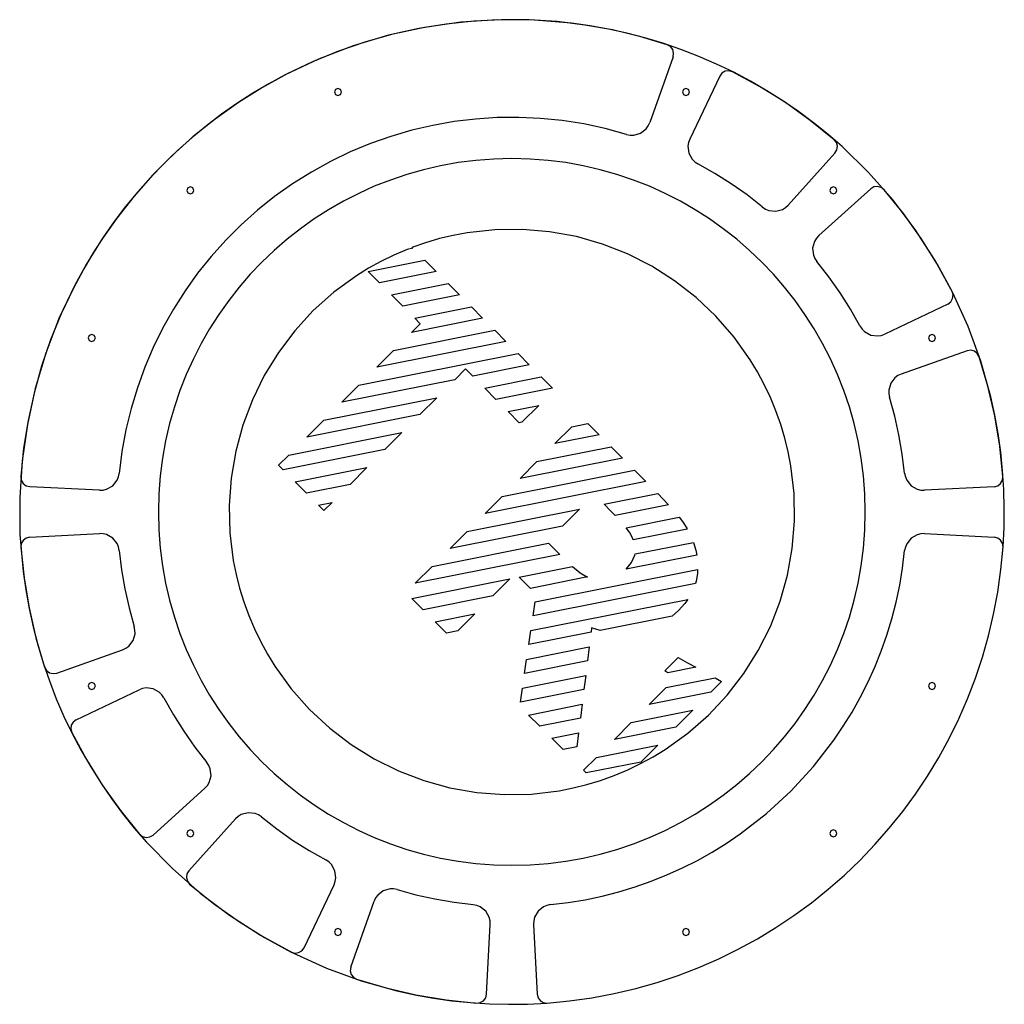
# Model space of a CAD drawing. Extents: x -636 to -328, y 807 to 1203.
# Drawn here: x -614.8 to -405.8, y 806.6 to 1015.6 of the extents above; entities that cross this region are included whole.
import ezdxf

# ---------------------------------------------------------------- set-up
doc = ezdxf.new("R2010")
doc.units = 0

msp = doc.modelspace()

# ---------------------------------------------------------------- linework, layer by layer
at = {"layer": 'Layer 1'}
for p, q in [((-512.563109, 1015.61241), (-518.453182, 1015.319672)), ((-506.65716, 1015.572226), (-512.563109, 1015.61241)), ((-528.90665, 1013.977274), (-536.538356, 1012.303433)), ((-530.128585, 1013.743143), (-535.885359, 1012.463209)), ((-524.3131, 1014.69594), (-530.128585, 1013.743143)), ((-521.171392, 1015.077464), (-528.90665, 1013.977274)), ((-518.453182, 1015.319672), (-524.3131, 1014.69594)), ((-513.366254, 1015.597925), (-521.171392, 1015.077464)), ((-505.524906, 1015.532578), (-513.366254, 1015.597925)), ((-500.749613, 1015.197193), (-506.65716, 1015.572226)), ((-497.681019, 1014.875346), (-505.524906, 1015.532578)), ((-494.854745, 1014.485382), (-500.749613, 1015.197193)), ((-493.768645, 1014.322874), (-497.681019, 1014.875346)), ((-488.986834, 1013.434865), (-494.854745, 1014.485382)), ((-489.868264, 1013.620151), (-493.768645, 1014.322874)), ((-485.984083, 1012.766417), (-489.868264, 1013.620151)), ((-536.538356, 1012.303433), (-544.03284, 1010.06202)), ((-535.885359, 1012.463209), (-541.569145, 1010.858066)), ((-483.16016, 1012.043714), (-488.986834, 1013.434865)), ((-482.120312, 1011.760914), (-485.984083, 1012.766417)), ((-477.389, 1010.31), (-483.16016, 1012.043714)), ((-478.281159, 1010.60288), (-482.120312, 1011.760914)), ((-544.03284, 1010.06202), (-551.35643, 1007.259113)), ((-541.569145, 1010.858066), (-547.165662, 1008.929642)), ((-474.470833, 1009.291556), (-478.281159, 1010.60288)), ((-476.703168, 1009.913542), (-477.389, 1010.3057)), ((-476.2227, 1009.28641), (-476.703168, 1009.913542)), ((-551.35643, 1007.259113), (-558.475456, 1003.900789)), ((-547.165662, 1008.929642), (-552.660635, 1006.679865)), ((-476.134, 1007.74), (-481.08143, 993.77)), ((-476.022564, 1008.522134), (-476.2227, 1009.28641)), ((-476.134, 1007.74), (-476.022564, 1008.522134)), ((-470.693544, 1007.826183), (-474.470833, 1009.291556)), ((-466.9535, 1006.206), (-470.693544, 1007.826183)), ((-552.660635, 1006.679865), (-558.039784, 1004.110664)), ((-463.279018, 1004.442185), (-466.9535, 1006.206)), ((-558.039784, 1004.110664), (-563.288832, 1001.223966)), ((-558.475456, 1003.900789), (-561.947736, 1002.015246)), ((-466.231, 1003.63), (-472.60773, 990.2606)), ((-465.755533, 1004.257787), (-466.23062, 1003.6252)), ((-465.07232, 1004.65666), (-465.755533, 1004.257787)), ((-464.287905, 1004.759427), (-465.07232, 1004.65666)), ((-463.525, 1004.55), (-464.287905, 1004.759427)), ((-457.810936, 1001.449554), (-463.525, 1004.5529)), ((-459.697084, 1002.5488), (-463.279018, 1004.442185)), ((-563.288832, 1001.223966), (-568.3935, 998.0217)), ((-561.947736, 1002.015246), (-565.356247, 999.993128)), ((-547.27202, 1001.03996), (-547.802349, 1000.820309)), ((-546.741674, 1000.820309), (-547.27202, 1001.03996)), ((-473.414, 1001.03996), (-473.944329, 1000.820309)), ((-472.883668, 1000.820309), (-473.414, 1001.03996)), ((-456.209882, 1000.52952), (-459.697084, 1002.5488)), ((-452.301855, 998.006735), (-457.810936, 1001.449554)), ((-565.356247, 999.993128), (-568.696782, 997.835195)), ((-547.802349, 1000.820309), (-548.02202, 1000.29)), ((-548.02202, 1000.29), (-547.802349, 999.759656)), ((-547.802349, 999.759656), (-547.27202, 999.54)), ((-547.27202, 999.54), (-546.741674, 999.759656)), ((-547.272, 1000.29), (-547.272, 1000.29)), ((-547.272, 1000.29), (-547.272, 1000.29)), ((-546.522, 1000.29), (-546.741674, 1000.820309)), ((-546.741674, 999.759656), (-546.522, 1000.29)), ((-546.522, 1000.29), (-546.522, 1000.29)), ((-473.944329, 1000.820309), (-474.164, 1000.29)), ((-474.164, 1000.29), (-473.944329, 999.759656)), ((-473.944329, 999.759656), (-473.414, 999.54)), ((-473.414, 1000.29), (-473.414, 1000.29)), ((-473.414, 1000.29), (-473.414, 1000.29)), ((-473.414, 999.54), (-472.883668, 999.759656)), ((-472.664, 1000.29), (-472.883668, 1000.820309)), ((-472.883668, 999.759656), (-472.664, 1000.29)), ((-472.664, 1000.29), (-472.664, 1000.29)), ((-452.819595, 998.388025), (-456.209882, 1000.52952)), ((-568.3935, 998.0217), (-573.305469, 994.53107)), ((-568.696782, 997.835195), (-571.965132, 995.542207)), ((-449.528407, 996.127991), (-452.819595, 998.388025)), ((-447.012846, 994.234524), (-452.301855, 998.006735)), ((-571.965132, 995.542207), (-575.157088, 993.114924)), ((-513.481589, 994.829512), (-518.064878, 994.531198)), ((-508.882377, 994.876061), (-513.481589, 994.829512)), ((-504.277716, 994.669293), (-508.882377, 994.876061)), ((-446.338502, 993.753096), (-449.528407, 996.127991)), ((-575.157088, 993.114924), (-578.26844, 990.554105)), ((-573.305469, 994.53107), (-577.981144, 990.786283)), ((-527.141807, 993.185485), (-531.614502, 992.141191)), ((-522.621775, 993.982671), (-527.141807, 993.185485)), ((-518.064878, 994.531198), (-522.621775, 993.982671)), ((-499.678076, 994.207655), (-504.277716, 994.669293)), ((-495.093929, 993.489595), (-499.678076, 994.207655)), ((-490.535746, 992.513561), (-495.093929, 993.489595)), ((-481.865751, 992.443324), (-481.414626, 993.059138)), ((-481.414626, 993.059138), (-481.08169, 993.77037)), ((-441.959, 990.143), (-447.012846, 994.234524)), ((-443.252064, 991.267016), (-446.338502, 993.753096)), ((-577.981144, 990.786283), (-582.413281, 986.799794)), ((-578.26844, 990.554105), (-581.29498, 987.860511)), ((-536.029389, 990.851341), (-540.375997, 989.317489)), ((-531.614502, 992.141191), (-536.029389, 990.851341)), ((-486.014, 991.278), (-490.535746, 992.513561)), ((-486.014, 991.278), (-485.243916, 991.124141)), ((-485.243916, 991.124141), (-484.480543, 991.122031)), ((-484.480543, 991.122031), (-483.048248, 991.535509)), ((-483.048248, 991.535509), (-481.865751, 992.443324)), ((-440.271275, 988.673431), (-443.252064, 991.267016)), ((-540.375997, 989.317489), (-544.643853, 987.541187)), ((-472.875615, 989.520162), (-472.991989, 988.765238)), ((-472.991989, 988.765238), (-472.797096, 987.286371)), ((-472.608, 990.259), (-472.875615, 989.520162)), ((-441.473508, 989.517861), (-441.95897, 990.14254)), ((-441.26829, 988.75381), (-441.473508, 989.517861)), ((-441.375365, 987.969985), (-441.26829, 988.75381)), ((-434.635384, 983.178452), (-440.271275, 988.673431)), ((-582.413281, 986.799794), (-586.594633, 982.584055)), ((-581.29498, 987.860511), (-584.2325, 985.0349)), ((-544.643853, 987.541187), (-548.822487, 985.523986)), ((-472.797096, 987.286371), (-472.075488, 985.980877)), ((-441.778, 987.289), (-451.68929, 976.2823)), ((-441.778, 987.289), (-441.375365, 987.969985)), ((-584.2325, 985.0349), (-587.058336, 982.097619)), ((-548.822487, 985.523986), (-552.901427, 983.26744)), ((-525.461129, 984.616268), (-529.089683, 983.778804)), ((-521.767771, 985.275832), (-525.461129, 984.616268)), ((-518.014322, 985.752784), (-521.767771, 985.275832)), ((-514.205494, 986.042411), (-518.014322, 985.752784)), ((-510.346, 986.14), (-514.205494, 986.042411)), ((-506.486506, 986.042411), (-510.346, 986.14)), ((-502.677678, 985.752784), (-506.486506, 986.042411)), ((-498.924229, 985.275832), (-502.677678, 985.752784)), ((-495.230871, 984.616268), (-498.924229, 985.275832)), ((-491.602317, 983.778804), (-495.230871, 984.616268)), ((-472.075488, 985.980877), (-471.533468, 985.442668)), ((-471.533468, 985.442668), (-470.87933, 985.00723)), ((-467.292855, 982.979377), (-470.8789, 985.00697)), ((-586.594633, 982.584055), (-590.517955, 978.151521)), ((-552.901427, 983.26744), (-556.8702, 980.7731)), ((-532.648722, 982.768152), (-536.133533, 981.589025)), ((-529.089683, 983.778804), (-532.648722, 982.768152)), ((-488.043278, 982.768152), (-491.602317, 983.778804)), ((-484.558467, 981.589025), (-488.043278, 982.768152)), ((-463.813963, 980.77769), (-467.292855, 982.979377)), ((-429.448297, 977.297578), (-434.635384, 983.178452)), ((-587.058336, 982.097619), (-589.752163, 979.071305)), ((-578.579, 980.126), (-579.109326, 979.906329)), ((-578.048667, 979.906329), (-578.579, 980.126)), ((-556.8702, 980.7731), (-560.693447, 978.060982)), ((-539.539403, 980.246134), (-542.861621, 978.744193)), ((-536.133533, 981.589025), (-539.539403, 980.246134)), ((-481.152597, 980.246134), (-484.558467, 981.589025)), ((-477.830379, 978.744193), (-481.152597, 980.246134)), ((-460.448564, 978.406151), (-463.813963, 980.77769)), ((-442.10699, 980.1245), (-442.636803, 979.905372)), ((-441.577184, 979.90535), (-442.10699, 980.1245)), ((-433.514569, 980.109589), (-434.19557, 979.70697)), ((-432.73072, 980.2167), (-433.514569, 980.109589)), ((-431.966689, 980.011435), (-432.73072, 980.2167)), ((-590.517955, 978.151521), (-594.176002, 973.514646)), ((-589.752163, 979.071305), (-592.31322, 975.960169)), ((-579.109326, 979.906329), (-579.32898, 979.376)), ((-579.32898, 979.376), (-579.109326, 978.845682)), ((-579.109326, 978.845682), (-578.579, 978.62603)), ((-578.579, 979.375), (-578.579, 979.375)), ((-578.579, 979.375), (-578.579, 979.375)), ((-578.579, 978.62603), (-578.048667, 978.845682)), ((-577.829, 979.376), (-578.048667, 979.906329)), ((-578.048667, 978.845682), (-577.829, 979.376)), ((-577.829, 979.376), (-577.829, 979.376)), ((-560.693447, 978.060982), (-564.33916, 975.156082)), ((-542.861621, 978.744193), (-546.095473, 977.087914)), ((-474.596527, 977.087914), (-477.830379, 978.744193)), ((-457.203, 975.869), (-460.448564, 978.406151)), ((-434.195, 979.706), (-445.2025, 969.79471)), ((-442.636803, 979.905372), (-442.857, 979.376)), ((-442.857, 979.376), (-442.636815, 978.846641)), ((-442.636815, 978.846641), (-442.107, 978.62749)), ((-442.107, 979.375), (-442.107, 979.375)), ((-442.107, 979.375), (-442.107, 979.375)), ((-442.107, 978.62749), (-441.577193, 978.846619)), ((-441.577193, 978.846619), (-441.357, 979.376)), ((-441.357, 979.376), (-441.577184, 979.90535)), ((-441.357, 979.376), (-441.357, 979.376)), ((-431.342, 979.526), (-431.966689, 980.011435)), ((-427.250407, 974.472182), (-431.3419, 979.526)), ((-592.31322, 975.960169), (-594.740747, 972.768418)), ((-546.095473, 977.087914), (-549.236248, 975.282008)), ((-471.455752, 975.282008), (-474.596527, 977.087914)), ((-452.269601, 975.751717), (-451.68942, 976.28172)), ((-424.727485, 971.060229), (-429.448297, 977.297578)), ((-564.33916, 975.156082), (-567.801899, 972.067481)), ((-549.236248, 975.282008), (-552.279232, 973.331189)), ((-468.412768, 973.331189), (-471.455752, 975.282008)), ((-457.203, 975.869), (-456.550372, 975.431281)), ((-456.550372, 975.431281), (-455.8457, 975.136477)), ((-455.8457, 975.136477), (-454.363414, 974.969391)), ((-454.363414, 974.969391), (-452.922525, 975.35529)), ((-452.922525, 975.35529), (-452.269601, 975.751717)), ((-423.478195, 969.18316), (-427.250407, 974.472182)), ((-594.176002, 973.514646), (-597.561528, 968.685883)), ((-594.740747, 972.768418), (-597.033985, 969.500261)), ((-567.801899, 972.067481), (-571.07622, 968.804259)), ((-552.279232, 973.331189), (-555.219715, 971.240169)), ((-465.472285, 971.240169), (-468.412768, 973.331189)), ((-555.219715, 971.240169), (-558.052983, 969.01366)), ((-522.79925, 969.842615), (-525.733527, 969.138843)), ((-519.858173, 970.393705), (-522.79925, 969.842615)), ((-513.974907, 971.046491), (-519.858173, 970.393705)), ((-508.122302, 971.1145), (-513.974907, 971.046491)), ((-502.338926, 970.615036), (-508.122302, 971.1145)), ((-496.663351, 969.565401), (-502.338926, 970.615036)), ((-462.639017, 969.01366), (-465.472285, 971.240169)), ((-445.203, 969.796), (-445.732999, 969.215811)), ((-420.490417, 964.495825), (-424.727485, 971.060229)), ((-597.561528, 968.685883), (-600.667287, 963.677687)), ((-597.033985, 969.500261), (-599.192173, 966.159909)), ((-571.07622, 968.804259), (-574.156684, 965.375497)), ((-558.052983, 969.01366), (-560.774324, 966.656375)), ((-528.656185, 968.280225), (-531.5624, 967.2646)), ((-525.733527, 969.138843), (-528.656185, 968.280225)), ((-491.134148, 967.982896), (-496.663351, 969.565401)), ((-485.789888, 965.884825), (-491.134148, 967.982896)), ((-459.917676, 966.656375), (-462.639017, 969.01366)), ((-446.129423, 968.562883), (-446.515314, 967.121999)), ((-445.732999, 969.215811), (-446.129423, 968.562883)), ((-420.03536, 963.674058), (-423.478195, 969.18316)), ((-599.192173, 966.159909), (-601.214551, 962.751568)), ((-560.774324, 966.656375), (-563.379025, 964.173025)), ((-535.430295, 965.647485), (-538.165688, 964.307066)), ((-532.601, 966.861), (-535.430295, 965.647485)), ((-531.398, 967.099), (-532.60107, 966.86088)), ((-531.562, 967.266), (-531.39771, 967.09931)), ((-480.66914, 963.288489), (-485.789888, 965.884825)), ((-457.312975, 964.173025), (-459.917676, 966.656375)), ((-446.515314, 967.121999), (-446.34822, 965.63972)), ((-446.34822, 965.63972), (-446.053413, 964.935049)), ((-600.667287, 963.677687), (-603.486035, 958.502513)), ((-574.156684, 965.375497), (-577.037848, 961.790275)), ((-563.379025, 964.173025), (-565.862375, 961.568324)), ((-540.866, 962.156), (-528.8462, 964.54785)), ((-538.165688, 964.307066), (-540.805085, 962.844596)), ((-528.846, 964.548), (-526.44754, 962.15084)), ((-454.829625, 961.568324), (-457.312975, 964.173025)), ((-446.053413, 964.935049), (-445.61569, 964.28242)), ((-443.077793, 961.036349), (-445.61494, 964.2819)), ((-416.754563, 957.633786), (-420.490417, 964.495825)), ((-416.932, 957.96), (-420.03536, 963.674058)), ((-601.214551, 962.751568), (-603.100359, 959.279448)), ((-577.037848, 961.790275), (-579.714272, 958.057674)), ((-565.862375, 961.568324), (-568.21966, 958.846983)), ((-540.805085, 962.844596), (-543.34639, 961.264925)), ((-538.468, 959.759), (-540.86646, 962.15615)), ((-526.448, 962.151), (-538.4678, 959.75915)), ((-475.810475, 960.21119), (-480.66914, 963.288489)), ((-452.47234, 958.846983), (-454.829625, 961.568324)), ((-603.100359, 959.279448), (-606.459226, 952.160708)), ((-543.34639, 961.264925), (-548.126342, 957.773385)), ((-535.916, 957.209), (-523.896, 959.59819)), ((-523.896, 959.598), (-521.49755, 957.20084)), ((-471.252465, 956.67023), (-475.810475, 960.21119)), ((-440.706261, 957.670956), (-443.077793, 961.036349)), ((-603.486035, 958.502513), (-606.010524, 953.172812)), ((-579.714272, 958.057674), (-582.180513, 954.186775)), ((-568.21966, 958.846983), (-570.446169, 956.013715)), ((-548.126342, 957.773385), (-552.488781, 953.871253)), ((-533.518, 954.809), (-535.91645, 957.20878)), ((-521.498, 957.201), (-533.518, 954.80916)), ((-450.245831, 956.013715), (-452.47234, 958.846983)), ((-438.504584, 954.19206), (-440.706261, 957.670956)), ((-416.721758, 957.196731), (-416.93119, 957.95963)), ((-416.82452, 956.4123), (-416.721758, 957.196731)), ((-413.537392, 950.503531), (-416.754563, 957.633786)), ((-570.446169, 956.013715), (-572.537189, 953.073232)), ((-467.03368, 952.682913), (-471.252465, 956.67023)), ((-448.154811, 953.073232), (-450.245831, 956.013715)), ((-417.856, 955.253), (-431.2251, 948.87656)), ((-417.856, 955.254), (-417.22341, 955.729088)), ((-417.22341, 955.729088), (-416.82452, 956.4123)), ((-606.010524, 953.172812), (-608.233511, 947.701041)), ((-582.180513, 954.186775), (-584.43113, 950.186658)), ((-572.537189, 953.073232), (-574.488008, 950.030248)), ((-552.488781, 953.871253), (-556.416945, 949.597338)), ((-530.967, 952.258), (-518.9472, 954.64985)), ((-518.947, 954.65), (-516.54855, 952.25022)), ((-446.203992, 950.030248), (-448.154811, 953.073232)), ((-436.477, 950.606), (-438.504584, 954.19206)), ((-606.459226, 952.160708), (-609.262692, 944.837358)), ((-531.632, 949.25), (-529.79552, 951.08621)), ((-516.548, 952.25), (-531.6311, 949.24964)), ((-529.795, 951.086), (-530.96657, 952.25812)), ((-463.19269, 948.266538), (-467.03368, 952.682913)), ((-599.497, 948.81897), (-600.027321, 948.599317)), ((-598.96666, 948.599317), (-599.497, 948.81897)), ((-584.43113, 950.186658), (-586.460681, 946.066403)), ((-574.488008, 950.030248), (-576.293914, 946.889473)), ((-556.416945, 949.597338), (-559.89407, 944.990448)), ((-535.45, 945.432), (-513.9973, 949.69973)), ((-513.997, 949.7), (-511.59855, 947.30025)), ((-444.398086, 946.889473), (-446.203992, 950.030248)), ((-436.477, 950.606), (-436.041561, 949.951853)), ((-436.041561, 949.951853), (-435.503348, 949.409827)), ((-435.503348, 949.409827), (-434.197842, 948.688219)), ((-431.964033, 948.609728), (-431.22519, 948.87736)), ((-421.18799, 948.81751), (-421.717803, 948.598381)), ((-420.658184, 948.598359), (-421.18799, 948.81751)), ((-410.856373, 943.134481), (-413.537392, 950.503531)), ((-608.233511, 947.701041), (-610.147748, 942.099652)), ((-600.027321, 948.599317), (-600.247, 948.069)), ((-600.247, 948.069), (-600.027321, 947.538671)), ((-600.027321, 947.538671), (-599.497, 947.319)), ((-599.497, 948.07), (-599.497, 948.07)), ((-599.497, 948.07), (-599.497, 948.07)), ((-599.497, 947.319), (-598.96666, 947.538671)), ((-598.747, 948.069), (-598.96666, 948.599317)), ((-598.96666, 947.538671), (-598.747, 948.069)), ((-598.747, 948.069), (-598.747, 948.069)), ((-576.293914, 946.889473), (-577.950193, 943.655621)), ((-511.599, 947.3), (-539.0397, 941.84162)), ((-459.768066, 943.43841), (-463.19269, 948.266538)), ((-442.741807, 943.655621), (-444.398086, 946.889473)), ((-434.197842, 948.688219), (-432.718963, 948.493341)), ((-432.718963, 948.493341), (-431.964033, 948.609728)), ((-421.717803, 948.598381), (-421.938, 948.069)), ((-421.938, 948.069), (-421.717816, 947.53965)), ((-421.717816, 947.53965), (-421.18801, 947.3205)), ((-421.18801, 947.3205), (-420.658197, 947.539627)), ((-421.188, 948.07), (-421.188, 948.07)), ((-421.188, 948.07), (-421.188, 948.07)), ((-420.658197, 947.539627), (-420.438, 948.069)), ((-420.438, 948.069), (-420.658184, 948.598359)), ((-420.438, 948.069), (-420.438, 948.069)), ((-609.262692, 944.837358), (-611.504677, 937.343069)), ((-586.460681, 946.066403), (-588.263727, 941.835091)), ((-559.89407, 944.990448), (-562.903392, 940.089391)), ((-542.858, 938.024), (-509.0474, 944.74971)), ((-539.039, 941.842), (-535.4494, 945.4324)), ((-509.047, 944.749), (-506.64856, 942.35184)), ((-413.752, 945.347), (-427.7143, 940.40196)), ((-412.968855, 945.458591), (-413.7521, 945.34722)), ((-412.2037, 945.25752), (-412.968855, 945.458591)), ((-411.57636, 944.775555), (-412.2037, 945.25752)), ((-411.185, 944.088), (-411.57636, 944.775555)), ((-577.950193, 943.655621), (-579.452134, 940.333403)), ((-458.223945, 940.875345), (-459.768066, 943.43841)), ((-441.239866, 940.333403), (-442.741807, 943.655621)), ((-409.339043, 937.852903), (-411.18509, 944.0878)), ((-408.728976, 935.556056), (-410.856373, 943.134481)), ((-610.147748, 942.099652), (-611.745992, 936.381099)), ((-588.263727, 941.835091), (-589.834823, 937.501803)), ((-520.188, 941.479), (-522.46158, 939.20623)), ((-518.669, 939.961), (-520.18822, 941.47967)), ((-506.649, 942.352), (-518.6688, 939.96019)), ((-456.798379, 938.21583), (-458.223945, 940.875345)), ((-427.715, 940.403), (-428.426682, 940.069798)), ((-579.452134, 940.333403), (-580.795025, 936.927533)), ((-562.903392, 940.089391), (-565.42815, 934.932975)), ((-522.461, 939.206), (-546.4471, 934.4329)), ((-516.117, 937.41), (-504.097, 939.79919)), ((-504.097, 939.799), (-501.69856, 937.40188)), ((-439.896975, 936.927533), (-441.239866, 940.333403)), ((-429.950721, 938.434751), (-430.363597, 937.001373)), ((-429.042795, 939.618277), (-429.950721, 938.434751)), ((-428.426682, 940.069798), (-429.042795, 939.618277)), ((-611.504677, 937.343069), (-613.1791, 929.711512)), ((-611.745992, 936.381099), (-613.020995, 930.557837)), ((-589.834823, 937.501803), (-591.168531, 933.075619)), ((-580.795025, 936.927533), (-581.974152, 933.442722)), ((-546.447, 934.433), (-542.85738, 938.02339)), ((-513.719, 935.01), (-516.11744, 937.40975)), ((-501.699, 937.402), (-513.719, 935.01015)), ((-455.496191, 935.462027), (-456.798379, 938.21583)), ((-438.717848, 933.442722), (-439.896975, 936.927533)), ((-430.363597, 937.001373), (-430.360897, 936.237535)), ((-430.360897, 936.237535), (-430.20624, 935.46709)), ((-407.877985, 931.522934), (-409.339043, 937.852903)), ((-565.42815, 934.932975), (-567.45158, 929.560008)), ((-550.266, 930.615), (-526.2799, 935.3881)), ((-526.28, 935.389), (-529.86962, 931.7986)), ((-454.3222, 932.6161), (-455.496191, 935.462027)), ((-429.103816, 931.497368), (-430.20583, 935.4668)), ((-407.878345, 931.697522), (-408.728976, 935.556056)), ((-591.168531, 933.075619), (-592.259407, 928.565621)), ((-581.974152, 933.442722), (-582.984804, 929.883683)), ((-511.168, 932.46), (-504.6423, 933.75648)), ((-508.769, 930.06), (-511.16746, 932.45975)), ((-504.642, 933.756), (-508.23162, 930.16823)), ((-453.293094, 929.714635), (-454.3222, 932.6161)), ((-437.707196, 929.883683), (-438.717848, 933.442722)), ((-613.020995, 930.557837), (-613.965513, 924.642319)), ((-529.869, 931.798), (-553.855, 927.02756)), ((-553.855, 927.028), (-550.2654, 930.61577)), ((-508.232, 930.168), (-508.76963, 930.05951)), ((-428.200683, 927.480606), (-429.103816, 931.497368)), ((-407.172671, 927.797676), (-407.878345, 931.697522)), ((-406.805457, 925.115697), (-407.877985, 931.522934)), ((-613.1791, 929.711512), (-614.279881, 921.976358)), ((-592.259407, 928.565621), (-593.10201, 923.980887)), ((-582.984804, 929.883683), (-583.822268, 926.255129)), ((-567.45158, 929.560008), (-568.956918, 924.009299)), ((-557.674, 923.207), (-533.6879, 927.9801)), ((-533.688, 927.98), (-537.2776, 924.38961)), ((-501.21, 925.631), (-497.6204, 929.21877)), ((-497.621, 929.218), (-494.19836, 929.90062)), ((-494.198, 929.901), (-491.79955, 927.50125)), ((-452.420917, 926.796), (-453.293094, 929.714635)), ((-436.869732, 926.255129), (-437.707196, 929.883683)), ((-583.822268, 926.255129), (-584.481832, 922.561771)), ((-491.8, 927.501), (-501.21069, 925.63039)), ((-451.703529, 923.865026), (-452.420917, 926.796)), ((-436.210168, 922.561771), (-436.869732, 926.255129)), ((-427.497916, 923.423991), (-428.200683, 927.480606)), ((-406.614137, 923.860196), (-407.172671, 927.797676)), ((-613.965513, 924.642319), (-614.5723, 918.647)), ((-593.10201, 923.980887), (-593.6909, 919.3305)), ((-568.956918, 924.009299), (-569.927402, 918.319655)), ((-537.277, 924.39), (-558.895, 920.09053)), ((-505.028, 921.813), (-489.2477, 924.95094)), ((-489.248, 924.951), (-486.84955, 922.55125)), ((-451.13879, 920.926543), (-451.703529, 923.865026)), ((-406.125, 918.649), (-406.805457, 925.115697)), ((-406.204927, 919.888759), (-406.614137, 923.860196)), ((-614.279881, 921.976358), (-614.800939, 914.171278)), ((-584.481832, 922.561771), (-584.958784, 918.808322)), ((-559.844, 921.038), (-557.67415, 923.20756)), ((-486.85, 922.551), (-508.6183, 918.22242)), ((-508.618, 918.222), (-505.0284, 921.81239)), ((-435.733216, 918.808322), (-436.210168, 922.561771)), ((-426.997, 919.335), (-427.497916, 923.423991)), ((-558.895, 920.09), (-559.84328, 921.0372)), ((-556.344, 917.537), (-541.0955, 920.57176)), ((-541.095, 920.572), (-544.68462, 916.9816)), ((-512.437, 914.404), (-484.2991, 919.99994)), ((-484.299, 920), (-481.90055, 917.60288)), ((-450.458697, 915.04638), (-451.13879, 920.926543)), ((-405.947224, 915.887044), (-406.204927, 919.888759)), ((-614.573, 918.645), (-614.473156, 917.8613)), ((-614.473156, 917.8613), (-614.07764, 917.17744)), ((-595.06367, 916.689616), (-594.133555, 917.854651)), ((-594.133555, 917.854651), (-593.84338, 918.56072)), ((-593.84338, 918.56072), (-593.69084, 919.33106)), ((-584.958784, 918.808322), (-585.248411, 914.999494)), ((-569.927402, 918.319655), (-570.346269, 912.529884)), ((-553.945, 915.14), (-556.34346, 917.53713)), ((-481.9, 917.603), (-516.026, 910.81378)), ((-435.443589, 914.999494), (-435.733216, 918.808322)), ((-426.997, 919.335), (-426.845042, 918.564002)), ((-426.845042, 918.564002), (-426.555226, 917.857264)), ((-426.555226, 917.857264), (-425.625249, 916.690984)), ((-406.61879, 917.17838), (-406.223659, 917.863784)), ((-406.223659, 917.863784), (-406.12519, 918.64875)), ((-614.07764, 917.17744), (-613.448117, 916.700057)), ((-613.448117, 916.700057), (-612.68289, 916.5037)), ((-597.881, 915.727), (-612.6821, 916.50224)), ((-597.881, 915.728), (-597.096491, 915.763416)), ((-597.096491, 915.763416), (-596.35491, 915.944539)), ((-596.35491, 915.944539), (-595.06367, 916.689616)), ((-544.685, 916.981), (-553.9454, 915.13951)), ((-425.625249, 916.690984), (-424.333522, 915.944994)), ((-424.333522, 915.944994), (-423.591519, 915.763619)), ((-423.591519, 915.763619), (-422.8065, 915.72813)), ((-408.014, 916.503), (-422.8068, 915.72776)), ((-408.015, 916.503), (-407.248761, 916.699859)), ((-407.248761, 916.699859), (-406.61879, 917.17838)), ((-405.843213, 911.858728), (-405.947224, 915.887044)), ((-614.800939, 914.171278), (-614.736194, 906.329942)), ((-585.248411, 914.999494), (-585.346, 911.14)), ((-516.026, 910.814), (-512.43639, 914.40437)), ((-490.784, 912.777), (-479.3537, 915.04974)), ((-479.354, 915.05), (-477.0754, 912.62907)), ((-450.363514, 909.194159), (-450.458697, 915.04638)), ((-435.346, 911.14), (-435.443589, 914.999494)), ((-585.346, 911.14), (-585.248408, 907.280506)), ((-570.346269, 912.529884), (-570.196755, 906.678796)), ((-551.394, 912.589), (-548.50316, 913.16316)), ((-550.236, 911.43), (-551.3938, 912.58887)), ((-548.503, 913.164), (-550.23602, 911.43097)), ((-519.844, 906.996), (-495.9828, 911.74261)), ((-510.347, 911.139), (-510.347, 911.139)), ((-510.347, 911.139), (-510.347, 911.139)), ((-495.983, 911.743), (-499.5726, 908.15264)), ((-489.389, 911.38), (-490.78469, 912.77703)), ((-488.44, 910.367), (-489.38905, 911.38034)), ((-477.075, 912.629), (-488.4391, 910.36679)), ((-435.44359, 907.280506), (-435.346, 911.14)), ((-435.346, 911.14), (-435.346, 911.14)), ((-405.895077, 907.807487), (-405.843213, 911.858728)), ((-486.092, 907.777), (-474.8787, 910.00744)), ((-474.879, 910.007), (-474.15272, 909.10478)), ((-474.152, 909.105), (-473.22464, 907.69212)), ((-450.83612, 903.408533), (-450.363514, 909.194159)), ((-585.248408, 907.280506), (-584.958778, 903.471678)), ((-499.573, 908.152), (-523.4342, 903.40542)), ((-523.434, 903.406), (-519.8444, 906.99636)), ((-485.398, 906.877), (-486.09174, 907.7766)), ((-473.114, 907.48), (-484.5779, 905.20193)), ((-473.225, 907.692), (-473.11413, 907.48033)), ((-435.733217, 903.471678), (-435.44359, 907.280506)), ((-406.105, 903.737), (-405.895077, 907.807487)), ((-614.736194, 906.329942), (-614.079566, 898.48602)), ((-614.07418, 905.10161), (-614.46934, 904.416224)), ((-613.444228, 905.580136), (-614.07418, 905.10161)), ((-612.678, 905.777), (-613.444228, 905.580136)), ((-612.678, 905.776), (-597.8862, 906.55124)), ((-597.100483, 906.516388), (-597.88549, 906.55188)), ((-596.358488, 906.33501), (-597.100483, 906.516388)), ((-595.066765, 905.589018), (-596.358488, 906.33501)), ((-594.136782, 904.422736), (-595.066765, 905.589018)), ((-570.196755, 906.678796), (-569.462098, 900.805196)), ((-484.66, 905.501), (-485.39819, 906.87682)), ((-484.578, 905.202), (-484.66, 905.50098)), ((-425.622484, 905.56823), (-426.552582, 904.403047)), ((-424.331191, 906.313421), (-425.622484, 905.56823)), ((-423.589565, 906.494575), (-424.331191, 906.313421)), ((-422.805, 906.53), (-423.589565, 906.494575)), ((-422.805, 906.53), (-408.0002, 905.75477)), ((-407.251126, 905.56609), (-408.00023, 905.75425)), ((-406.647296, 905.126437), (-407.251126, 905.56609)), ((-406.246126, 904.496379), (-406.647296, 905.126437)), ((-614.46934, 904.416224), (-614.5678, 903.63125)), ((-614.567, 903.631), (-613.88655, 897.164303)), ((-593.846962, 903.715998), (-594.136782, 904.422736)), ((-593.695, 902.945), (-593.846962, 903.715998)), ((-593.695, 902.945), (-593.194085, 898.856025)), ((-584.958778, 903.471678), (-584.481823, 899.718229)), ((-527.252, 899.588), (-502.5704, 904.49867)), ((-502.571, 904.498), (-500.17255, 902.09825)), ((-484.216, 902.215), (-471.8226, 904.67829)), ((-471.822, 904.678), (-471.8109, 904.65154)), ((-471.811, 904.652), (-471.3247, 903.0248)), ((-471.325, 903.025), (-471.11571, 901.94553)), ((-451.85939, 897.728152), (-450.83612, 903.408533)), ((-436.21017, 899.718229), (-435.733217, 903.471678)), ((-427.441563, 899.223629), (-426.9952, 902.927)), ((-426.842716, 903.696901), (-426.99519, 902.92649)), ((-426.552582, 904.403047), (-426.842716, 903.696901)), ((-406.560042, 898.905182), (-406.1053, 903.7371)), ((-406.560042, 898.905182), (-406.1053, 903.7371)), ((-406.105, 903.737), (-406.246126, 904.496379)), ((-569.462098, 900.805196), (-568.870102, 897.872083)), ((-500.172, 902.099), (-530.8417, 895.99768)), ((-471.116, 901.945), (-486.0941, 898.96578)), ((-484.929, 900.416), (-484.25959, 901.94795)), ((-484.26, 901.948), (-484.2161, 902.215212)), ((-593.194085, 898.856025), (-592.49131, 894.799409)), ((-584.481823, 899.718229), (-583.822256, 896.024871)), ((-530.842, 895.997), (-527.25238, 899.58739)), ((-508.807, 897.323), (-497.4839, 899.57462)), ((-505.416, 892.063), (-470.9204, 898.92369)), ((-497.484, 899.575), (-495.86898, 898.24678)), ((-486.094, 898.966), (-486.086, 898.9713)), ((-486.086, 898.971), (-484.92897, 900.41561)), ((-470.921, 898.924), (-470.9644, 898.066761)), ((-436.869736, 896.024871), (-436.21017, 899.718229)), ((-428.045888, 895.572443), (-427.441563, 899.223629)), ((-407.230111, 894.140355), (-406.560042, 898.905182)), ((-407.230111, 894.140355), (-406.560042, 898.905182)), ((-614.079566, 898.48602), (-613.527395, 894.573612)), ((-613.88655, 897.164303), (-612.814026, 890.757066)), ((-568.870102, 897.872083), (-568.125534, 894.947895)), ((-531.595, 892.791), (-510.799, 896.92644)), ((-510.799, 896.926), (-514.38862, 893.33561)), ((-506.409, 894.923), (-508.80744, 897.32275)), ((-494.314, 897.331), (-506.4089, 894.92329)), ((-495.869, 898.246), (-494.31377, 897.330564)), ((-470.964, 898.066), (-471.25027, 896.44411)), ((-453.416204, 892.191666), (-451.85939, 897.728152)), ((-613.527395, 894.573612), (-612.824972, 890.673185)), ((-592.49131, 894.799409), (-591.588165, 890.782638)), ((-583.822256, 896.024871), (-582.984788, 892.396317)), ((-568.125534, 894.947895), (-567.226298, 892.037484)), ((-471.405, 895.952), (-505.8514, 889.09928)), ((-471.25, 896.444), (-471.40505, 895.951873)), ((-437.707202, 892.396317), (-436.869736, 896.024871)), ((-428.804648, 891.976967), (-428.045888, 895.572443)), ((-582.984788, 892.396317), (-581.974132, 888.837278)), ((-529.197, 890.391), (-531.59545, 892.79078)), ((-514.389, 893.336), (-529.1969, 890.39117)), ((-506.315, 885.948), (-473.0341, 892.57053)), ((-473.034, 892.571), (-473.61873, 891.7296)), ((-438.717856, 888.837278), (-437.707202, 892.396317)), ((-408.110564, 889.44756), (-407.230111, 894.140355)), ((-408.110564, 889.44756), (-407.230111, 894.140355)), ((-612.824972, 890.673185), (-611.971539, 886.788946)), ((-612.814026, 890.757066), (-611.352966, 884.427097)), ((-591.588165, 890.782638), (-590.48614, 886.8132)), ((-567.226298, 892.037484), (-566.1703, 889.1457)), ((-505.852, 889.1), (-505.4165, 892.06332)), ((-473.619, 891.73), (-474.97789, 890.21395)), ((-455.489438, 886.837725), (-453.416204, 892.191666)), ((-429.714318, 888.440728), (-428.804648, 891.976967)), ((-581.974132, 888.837278), (-580.795002, 885.352467)), ((-566.1703, 889.1457), (-564.96993, 886.310796)), ((-526.645, 887.84), (-518.20639, 889.51743)), ((-518.207, 889.518), (-521.7966, 885.93023)), ((-476.3, 889.044), (-491.5879, 886.00393)), ((-474.978, 890.214), (-476.30039, 889.04454)), ((-439.896986, 885.352467), (-438.717856, 888.837278)), ((-430.77137, 884.967252), (-429.714318, 888.440728)), ((-409.196461, 884.831739), (-408.110564, 889.44756)), ((-409.196461, 884.831739), (-408.110564, 889.44756)), ((-611.971539, 886.788946), (-610.966334, 882.925106)), ((-590.332083, 886.043485), (-590.48673, 886.81394)), ((-590.329389, 885.279641), (-590.332083, 886.043485)), ((-564.96993, 886.310796), (-563.642224, 883.569204)), ((-524.247, 885.44), (-526.64545, 887.83978)), ((-493.417, 886.536), (-493.5313, 885.61791)), ((-491.588, 886.004), (-493.41708, 886.535829)), ((-458.061968, 881.70498), (-455.489438, 886.837725)), ((-611.352966, 884.427097), (-609.50691, 878.1922)), ((-590.742271, 883.846254), (-590.329389, 885.279641)), ((-580.795002, 885.352467), (-579.452108, 881.946597)), ((-521.796, 885.93), (-524.24657, 885.440529)), ((-493.532, 885.618), (-506.7511, 882.98806)), ((-506.751, 882.988), (-506.3155, 885.94866)), ((-441.23988, 881.946597), (-439.896986, 885.352467)), ((-431.972279, 881.560064), (-430.77137, 884.967252)), ((-410.48286, 880.297832), (-409.196461, 884.831739)), ((-410.48286, 880.297832), (-409.196461, 884.831739)), ((-610.966334, 882.925106), (-609.808598, 879.085872)), ((-606.94, 876.934), (-592.9777, 881.87644)), ((-592.978, 881.878), (-592.266315, 882.211203)), ((-592.266315, 882.211203), (-591.650201, 882.662725)), ((-591.650201, 882.662725), (-590.742271, 883.846254)), ((-579.452108, 881.946597), (-577.950163, 878.624379)), ((-563.642224, 883.569204), (-562.192021, 880.92304)), ((-507.214, 879.837), (-493.9208, 882.48019)), ((-493.921, 882.48), (-494.28719, 879.53255)), ((-442.741824, 878.624379), (-441.23988, 881.946597)), ((-562.192021, 880.92304), (-560.624164, 878.374422)), ((-507.65, 876.873), (-507.2145, 879.83632)), ((-477.918, 877.392), (-475.06632, 880.2442)), ((-475.066, 880.244), (-473.06443, 879.14332)), ((-461.116674, 876.832082), (-458.061968, 881.70498)), ((-433.313518, 878.222692), (-431.972279, 881.560064)), ((-411.964818, 875.850781), (-410.48286, 880.297832)), ((-411.964818, 875.850781), (-410.48286, 880.297832)), ((-609.808598, 879.085872), (-608.49757, 875.275454)), ((-609.507, 878.193), (-609.115629, 877.505458)), ((-577.950163, 878.624379), (-576.29388, 875.390527)), ((-560.624164, 878.374422), (-557.154852, 873.5783)), ((-494.287, 879.532), (-507.6495, 876.87291)), ((-471.308, 878.17), (-477.25743, 876.98467)), ((-473.064, 879.143), (-471.30794, 878.169337)), ((-444.398106, 875.390527), (-442.741824, 878.624379)), ((-434.791561, 874.95866), (-433.313518, 878.222692)), ((-609.115629, 877.505458), (-608.4883, 877.02347)), ((-608.4883, 877.02347), (-607.723149, 876.822401)), ((-607.723149, 876.822401), (-606.9399, 876.93378)), ((-508.113, 873.722), (-494.6769, 876.39693)), ((-494.677, 876.397), (-495.04316, 873.4469)), ((-477.258, 876.984), (-477.91788, 877.391471)), ((-477.599, 873.86), (-467.2215, 875.92378)), ((-467.221, 875.923), (-465.83379, 875.166286)), ((-464.636431, 872.257681), (-461.116674, 876.832082)), ((-413.637394, 871.495527), (-411.964818, 875.850781)), ((-413.637394, 871.495527), (-411.964818, 875.850781)), ((-608.49757, 875.275454), (-607.032491, 871.49806)), ((-600.027321, 874.741331), (-600.247, 874.211)), ((-600.247, 874.211), (-600.027321, 873.680685)), ((-599.497, 874.961), (-600.027321, 874.741331)), ((-600.027321, 873.680685), (-599.497, 873.461031)), ((-598.96666, 874.741331), (-599.497, 874.961)), ((-599.497, 874.212), (-599.497, 874.212)), ((-599.497, 874.212), (-599.497, 874.212)), ((-599.497, 873.461031), (-598.96666, 873.680685)), ((-598.747, 874.211), (-598.96666, 874.741331)), ((-598.96666, 873.680685), (-598.747, 874.211)), ((-598.747, 874.211), (-598.747, 874.211)), ((-588.72796, 873.66829), (-589.4668, 873.40067)), ((-587.973033, 873.784667), (-588.72796, 873.66829)), ((-586.494156, 873.589774), (-587.973033, 873.784667)), ((-585.188651, 872.868161), (-586.494156, 873.589774)), ((-576.29388, 875.390527), (-574.487972, 872.249752)), ((-557.154852, 873.5783), (-553.273016, 869.19778)), ((-508.549, 870.761), (-508.11324, 873.72169)), ((-481.188, 870.269), (-477.5984, 873.85936)), ((-465.834, 875.167), (-468.13428, 872.86512)), ((-446.204015, 872.249752), (-444.398106, 875.390527)), ((-436.402881, 871.771495), (-434.791561, 874.95866)), ((-421.717803, 874.740377), (-421.938, 874.211)), ((-421.938, 874.211), (-421.717816, 873.681646)), ((-421.717816, 873.681646), (-421.18801, 873.462495)), ((-421.18799, 874.959505), (-421.717803, 874.740377)), ((-421.18801, 873.462495), (-420.658197, 873.681623)), ((-421.188, 874.212), (-421.188, 874.212)), ((-421.188, 874.212), (-421.188, 874.212)), ((-420.658184, 874.740354), (-421.18799, 874.959505)), ((-420.658197, 873.681623), (-420.438, 874.211)), ((-420.438, 874.211), (-420.658184, 874.740354)), ((-420.438, 874.211), (-420.438, 874.211)), ((-607.032491, 871.49806), (-605.4126, 867.7579)), ((-602.835, 867.023), (-589.4659, 873.39947)), ((-584.650439, 872.326138), (-585.188651, 872.868161)), ((-584.215, 871.672), (-584.650439, 872.326138)), ((-584.215, 871.672), (-582.187424, 868.085956)), ((-574.487972, 872.249752), (-572.53715, 869.206768)), ((-495.043, 873.447), (-508.5487, 870.76145)), ((-468.134, 872.865), (-481.188, 870.26945)), ((-468.604117, 868.020428), (-464.636431, 872.257681)), ((-448.154837, 869.206768), (-446.204015, 872.249752)), ((-438.143951, 868.664724), (-436.402881, 871.771495)), ((-415.495647, 867.237013), (-413.637394, 871.495527)), ((-415.495647, 867.237013), (-413.637394, 871.495527)), ((-506.846, 868.041), (-495.4324, 870.31111)), ((-495.433, 870.312), (-495.79946, 867.36455)), ((-605.4126, 867.7579), (-603.649036, 864.08329)), ((-582.187424, 868.085956), (-579.985743, 864.607066)), ((-572.53715, 869.206768), (-570.446127, 866.266285)), ((-553.273016, 869.19778), (-549.017385, 865.249805)), ((-504.448, 865.642), (-506.84646, 868.04175)), ((-495.799, 867.364), (-504.44769, 865.64156)), ((-485.007, 866.451), (-471.9527, 869.04658)), ((-471.952, 869.047), (-475.54133, 865.45923)), ((-473.00261, 864.158973), (-468.604117, 868.020428)), ((-450.24586, 866.266285), (-448.154837, 869.206768)), ((-440.011246, 865.641871), (-438.143951, 868.664724)), ((-417.534634, 863.080179), (-415.495647, 867.237013)), ((-417.534634, 863.080179), (-415.495647, 867.237013)), ((-603.86646, 865.86571), (-603.969227, 865.081303)), ((-603.467576, 866.548915), (-603.86646, 865.86571)), ((-602.835, 867.024), (-603.467576, 866.548915)), ((-570.446127, 866.266285), (-568.219615, 863.433017)), ((-549.017385, 865.249805), (-544.42669, 861.751319)), ((-475.542, 865.459), (-488.5966, 862.86079)), ((-488.596, 862.861), (-485.00638, 866.45139)), ((-452.472372, 863.433017), (-450.24586, 866.266285)), ((-442.001239, 862.706464), (-440.011246, 865.641871)), ((-603.969227, 865.081303), (-603.7598, 864.31841)), ((-603.76, 864.318), (-600.656648, 858.603931)), ((-603.649036, 864.08329), (-601.755895, 860.501218)), ((-579.985743, 864.607066), (-577.614198, 861.241668)), ((-568.219615, 863.433017), (-565.862328, 860.711676)), ((-499.498, 860.694), (-501.89646, 863.09112)), ((-501.896, 863.091), (-496.1884, 864.22607)), ((-496.188, 864.226), (-496.55417, 861.27855)), ((-477.814787, 860.711966), (-473.00261, 864.158973)), ((-454.82966, 860.711676), (-452.472372, 863.433017)), ((-419.749414, 859.029966), (-417.534634, 863.080179)), ((-419.749414, 859.029966), (-417.534634, 863.080179)), ((-577.614198, 861.241668), (-575.07703, 857.9961)), ((-544.42669, 861.751319), (-539.53966, 858.719265)), ((-496.555, 861.279), (-499.49796, 860.694284)), ((-492.414, 859.043), (-479.3594, 861.63858)), ((-479.36, 861.639), (-482.94934, 858.05123)), ((-446.335213, 857.11209), (-442.001239, 862.706464)), ((-601.755895, 860.501218), (-599.736855, 857.013866)), ((-565.862328, 860.711676), (-563.378976, 858.106975)), ((-495.131, 856.326), (-492.41399, 859.04329)), ((-483.023524, 857.718058), (-480.370655, 859.155959)), ((-480.370655, 859.155959), (-477.814787, 860.711966)), ((-457.313013, 858.106975), (-454.82966, 860.711676)), ((-422.135044, 855.091317), (-419.749414, 859.029966)), ((-422.135044, 855.091317), (-419.749414, 859.029966)), ((-600.656648, 858.603931), (-597.213827, 853.094855)), ((-599.736855, 857.013866), (-597.595593, 853.623418)), ((-574.638564, 857.342959), (-575.07628, 857.99558)), ((-574.343764, 856.638293), (-574.638564, 857.342959)), ((-563.378976, 858.106975), (-560.774273, 855.623625)), ((-539.53966, 858.719265), (-534.395025, 856.170588)), ((-482.949, 858.051), (-494.5481, 855.74384)), ((-485.771252, 856.403095), (-483.023524, 857.718058)), ((-459.917716, 855.623625), (-457.313013, 858.106975)), ((-451.117662, 851.90981), (-446.335213, 857.11209)), ((-574.56258, 853.715121), (-574.176683, 855.156012)), ((-574.176683, 855.156012), (-574.343764, 856.638293)), ((-560.774273, 855.623625), (-558.052932, 853.26634)), ((-534.395025, 856.170588), (-529.031514, 854.122229)), ((-494.548, 855.744), (-495.13113, 856.326061)), ((-491.508357, 854.17333), (-488.6117, 855.2159)), ((-488.6117, 855.2159), (-485.771252, 856.403095)), ((-462.639059, 853.26634), (-459.917716, 855.623625)), ((-424.686584, 851.269172), (-422.135044, 855.091317)), ((-424.686584, 851.269172), (-422.135044, 855.091317)), ((-597.595593, 853.623418), (-595.335785, 850.33206)), ((-597.213827, 853.094855), (-593.441618, 847.805852)), ((-575.489, 852.482), (-574.959003, 853.06219)), ((-574.959003, 853.06219), (-574.56258, 853.715121)), ((-558.052932, 853.26634), (-555.219663, 851.039831)), ((-529.031514, 854.122229), (-523.487857, 852.591133)), ((-497.350527, 852.556619), (-494.422913, 853.287609)), ((-494.422913, 853.287609), (-491.508357, 854.17333)), ((-465.472328, 851.039831), (-462.639059, 853.26634)), ((-586.497, 842.57), (-575.4893, 852.48129)), ((-555.219663, 851.039831), (-552.279181, 848.948811)), ((-523.487857, 852.591133), (-517.802783, 851.594242)), ((-517.802783, 851.594242), (-512.015022, 851.148502)), ((-512.015022, 851.148502), (-506.163304, 851.270853)), ((-506.163304, 851.270853), (-500.286357, 851.978242)), ((-500.286357, 851.978242), (-497.350527, 852.556619)), ((-468.412812, 848.948811), (-465.472328, 851.039831)), ((-456.320375, 847.127833), (-451.117662, 851.90981)), ((-427.399091, 847.568474), (-424.686584, 851.269172)), ((-427.399091, 847.568474), (-424.686584, 851.269172)), ((-595.335785, 850.33206), (-592.96111, 847.141975)), ((-552.279181, 848.948811), (-549.236196, 846.997992)), ((-471.455797, 846.997992), (-468.412812, 848.948811)), ((-593.441618, 847.805852), (-589.3501, 842.752)), ((-592.96111, 847.141975), (-590.475245, 844.055347)), ((-568.42038, 846.524255), (-569.00056, 845.99425)), ((-567.767456, 846.920685), (-568.42038, 846.524255)), ((-566.326572, 847.306594), (-567.767456, 846.920685)), ((-564.844292, 847.139518), (-566.326572, 847.306594)), ((-564.139624, 846.844718), (-564.844292, 847.139518)), ((-563.487, 846.407), (-564.139624, 846.844718)), ((-563.487, 846.407), (-560.241439, 843.869833)), ((-549.236196, 846.997992), (-546.095423, 845.192086)), ((-474.596571, 845.192086), (-471.455797, 846.997992)), ((-461.91514, 842.794367), (-456.320375, 847.127833)), ((-430.267624, 843.994162), (-427.399091, 847.568474)), ((-430.267624, 843.994162), (-427.399091, 847.568474)), ((-578.912, 834.987), (-569.00097, 845.9937)), ((-546.095423, 845.192086), (-542.861572, 843.535807)), ((-477.830423, 843.535807), (-474.596571, 845.192086)), ((-590.475245, 844.055347), (-587.881866, 841.074359)), ((-589.35, 842.752), (-588.725306, 842.266564)), ((-588.725306, 842.266564), (-587.96127, 842.061326)), ((-587.96127, 842.061326), (-587.17744, 842.1684)), ((-587.17744, 842.1684), (-586.49642, 842.571031)), ((-579.109326, 843.434316), (-579.32898, 842.904)), ((-579.32898, 842.904), (-579.109326, 842.373669)), ((-578.579, 843.65397), (-579.109326, 843.434316)), ((-579.109326, 842.373669), (-578.579, 842.154)), ((-578.048667, 843.434316), (-578.579, 843.65397)), ((-578.579, 842.903), (-578.579, 842.903)), ((-578.579, 842.903), (-578.579, 842.903)), ((-578.579, 842.154), (-578.048667, 842.373669)), ((-577.829, 842.904), (-578.048667, 843.434316)), ((-578.048667, 842.373669), (-577.829, 842.904)), ((-577.829, 842.904), (-577.829, 842.904)), ((-560.241439, 843.869833), (-556.876045, 841.498288)), ((-542.861572, 843.535807), (-539.539357, 842.033866)), ((-481.152639, 842.033866), (-477.830423, 843.535807)), ((-464.850727, 840.804641), (-461.91514, 842.794367)), ((-442.636803, 843.433377), (-442.857, 842.904)), ((-442.857, 842.904), (-442.636815, 842.374647)), ((-442.636815, 842.374647), (-442.107, 842.155496)), ((-442.10699, 843.652505), (-442.636803, 843.433377)), ((-442.107, 842.903), (-442.107, 842.903)), ((-442.107, 842.903), (-442.107, 842.903)), ((-442.107, 842.155496), (-441.577193, 842.374623)), ((-441.577184, 843.433354), (-442.10699, 843.652505)), ((-441.577193, 842.374623), (-441.357, 842.904)), ((-441.357, 842.904), (-441.577184, 843.433354)), ((-441.357, 842.904), (-441.357, 842.904)), ((-433.287241, 840.55118), (-430.267624, 843.994162)), ((-433.287241, 840.55118), (-430.267624, 843.994162)), ((-587.881866, 841.074359), (-582.387277, 835.438044)), ((-556.876045, 841.498288), (-553.397153, 839.296606)), ((-539.539357, 842.033866), (-536.133489, 840.690975)), ((-536.133489, 840.690975), (-532.648682, 839.511848)), ((-488.043315, 839.511848), (-484.558507, 840.690975)), ((-484.558507, 840.690975), (-481.152639, 842.033866)), ((-467.873747, 838.937622), (-464.850727, 840.804641)), ((-436.453, 837.244468), (-433.287241, 840.55118)), ((-436.453, 837.244468), (-433.287241, 840.55118)), ((-553.397153, 839.296606), (-549.8111, 837.26903)), ((-532.648682, 839.511848), (-529.089648, 838.501196)), ((-529.089648, 838.501196), (-525.461099, 837.663732)), ((-495.2309, 837.663732), (-491.60235, 838.501196)), ((-491.60235, 838.501196), (-488.043315, 839.511848)), ((-470.980674, 837.196834), (-467.873747, 838.937622)), ((-549.157523, 836.833361), (-549.81166, 837.2688)), ((-548.615503, 836.295149), (-549.157523, 836.833361)), ((-547.893899, 834.989644), (-548.615503, 836.295149)), ((-525.461099, 837.663732), (-521.767747, 837.004168)), ((-521.767747, 837.004168), (-518.014305, 836.527216)), ((-518.014305, 836.527216), (-514.205485, 836.237589)), ((-514.205485, 836.237589), (-510.346, 836.14)), ((-510.346, 836.14), (-506.486515, 836.237589)), ((-506.486515, 836.237589), (-502.677695, 836.527216)), ((-502.677695, 836.527216), (-498.924253, 837.004168)), ((-498.924253, 837.004168), (-495.2309, 837.663732)), ((-474.167983, 835.585805), (-470.980674, 837.196834)), ((-439.759959, 834.078967), (-436.453, 837.244468)), ((-439.759959, 834.078967), (-436.453, 837.244468)), ((-582.387277, 835.438044), (-576.506762, 830.250502)), ((-579.314615, 834.304997), (-579.42167, 833.52116)), ((-578.912, 834.986), (-579.314615, 834.304997)), ((-547.69901, 833.510767), (-547.893899, 834.989644)), ((-480.769637, 832.767126), (-477.432146, 834.10806)), ((-477.432146, 834.10806), (-474.167983, 835.585805)), ((-443.203177, 831.059619), (-439.759959, 834.078967)), ((-443.203177, 831.059619), (-439.759959, 834.078967)), ((-579.42167, 833.52116), (-579.216416, 832.75711)), ((-579.216416, 832.75711), (-578.731, 832.13243)), ((-578.731, 832.133), (-573.677179, 828.041489)), ((-554.46, 818.646), (-548.08327, 832.0154)), ((-548.083, 832.017), (-547.815385, 832.75584)), ((-547.815385, 832.75584), (-547.69901, 833.510767)), ((-484.176931, 831.566528), (-480.769637, 832.767126)), ((-576.506762, 830.250502), (-570.269739, 825.529205)), ((-538.820219, 829.833544), (-539.27174, 829.217436)), ((-537.636687, 830.741465), (-538.820219, 829.833544)), ((-536.203297, 831.154343), (-537.636687, 830.741465)), ((-535.439452, 831.151648), (-536.203297, 831.154343)), ((-534.669, 830.997), (-535.439452, 831.151648)), ((-534.669, 830.997), (-530.699552, 829.89498)), ((-530.699552, 829.89498), (-526.68278, 828.991845)), ((-491.186817, 829.600446), (-487.650499, 830.509793)), ((-487.650499, 830.509793), (-484.176931, 831.566528)), ((-446.777712, 828.191365), (-443.203177, 831.059619)), ((-446.777712, 828.191365), (-443.203177, 831.059619)), ((-573.677179, 828.041489), (-568.388168, 824.269276)), ((-544.55, 814.543), (-539.605, 828.505)), ((-539.27174, 829.217436), (-539.60494, 828.50576)), ((-526.68278, 828.991845), (-522.626168, 828.28908)), ((-522.626168, 828.28908), (-518.5372, 827.78817)), ((-517.766871, 827.635528), (-518.53786, 827.78749)), ((-517.060137, 827.34571), (-517.766871, 827.635528)), ((-502.907482, 827.639574), (-503.613695, 827.349469)), ((-502.137, 827.792), (-502.907482, 827.639574)), ((-502.137, 827.792), (-498.433594, 828.238024)), ((-498.433594, 828.238024), (-494.782357, 828.842015)), ((-494.782357, 828.842015), (-491.186817, 829.600446)), ((-450.478622, 825.479148), (-446.777712, 828.191365)), ((-450.478622, 825.479148), (-446.777712, 828.191365)), ((-570.269739, 825.529205), (-563.705625, 821.291625)), ((-515.893856, 826.415729), (-517.060137, 827.34571)), ((-515.147862, 825.124006), (-515.893856, 826.415729)), ((-504.778995, 826.419379), (-505.524265, 825.128045)), ((-503.613695, 827.349469), (-504.778995, 826.419379)), ((-454.300966, 822.927907), (-450.478622, 825.479148)), ((-454.300966, 822.927907), (-450.478622, 825.479148)), ((-568.388168, 824.269276), (-562.879072, 820.82645)), ((-515.706, 808.807), (-514.93078, 823.5972)), ((-514.966487, 824.38201), (-515.147862, 825.124006)), ((-514.931, 823.597), (-514.966487, 824.38201)), ((-505.741, 823.602), (-504.96524, 808.7985)), ((-505.705441, 824.386384), (-505.74087, 823.60178)), ((-505.524265, 825.128045), (-505.705441, 824.386384)), ((-563.705625, 821.291625), (-556.843839, 817.555235)), ((-547.802349, 822.516316), (-548.02202, 821.986)), ((-548.02202, 821.986), (-547.802349, 821.455658)), ((-547.27202, 822.73597), (-547.802349, 822.516316)), ((-547.802349, 821.455658), (-547.27202, 821.236)), ((-546.741674, 822.516316), (-547.27202, 822.73597)), ((-547.27202, 821.236), (-546.741674, 821.455658)), ((-547.272, 821.985), (-547.272, 821.985)), ((-547.272, 821.985), (-547.272, 821.985)), ((-546.522, 821.986), (-546.741674, 822.516316)), ((-546.741674, 821.455658), (-546.522, 821.986)), ((-546.522, 821.986), (-546.522, 821.986)), ((-473.944329, 822.516316), (-474.164, 821.986)), ((-474.164, 821.986), (-473.944329, 821.455658)), ((-473.414, 822.73597), (-473.944329, 822.516316)), ((-473.944329, 821.455658), (-473.414, 821.236)), ((-472.883668, 822.516316), (-473.414, 822.73597)), ((-473.414, 821.985), (-473.414, 821.985)), ((-473.414, 821.985), (-473.414, 821.985)), ((-473.414, 821.236), (-472.883668, 821.455658)), ((-472.664, 821.986), (-472.883668, 822.516316)), ((-472.883668, 821.455658), (-472.664, 821.986)), ((-472.664, 821.986), (-472.664, 821.986)), ((-458.239801, 820.542586), (-454.300966, 822.927907)), ((-458.239801, 820.542586), (-454.300966, 822.927907)), ((-562.879072, 820.82645), (-557.165, 817.7231)), ((-462.290185, 818.328124), (-458.239801, 820.542586)), ((-462.290185, 818.328124), (-458.239801, 820.542586)), ((-557.165, 817.723), (-556.40209, 817.513585)), ((-556.843839, 817.555235), (-549.713797, 814.337507)), ((-556.40209, 817.513585), (-555.61767, 817.616341)), ((-555.61767, 817.616341), (-554.934465, 818.015228)), ((-554.934465, 818.015228), (-554.45937, 818.647801)), ((-466.447178, 816.289463), (-462.290185, 818.328124)), ((-466.447178, 816.289463), (-462.290185, 818.328124)), ((-470.705837, 814.431546), (-466.447178, 816.289463)), ((-470.705837, 814.431546), (-466.447178, 816.289463)), ((-549.713797, 814.337507), (-542.344919, 811.655914)), ((-544.55, 814.543), (-544.661371, 813.759758)), ((-544.661371, 813.759758), (-544.4603, 812.9946)), ((-544.4603, 812.9946), (-543.978295, 812.367269)), ((-475.061221, 812.759313), (-470.705837, 814.431546)), ((-475.061221, 812.759313), (-470.705837, 814.431546)), ((-543.978295, 812.367269), (-543.29076, 811.97589)), ((-543.291, 811.976), (-537.056122, 810.129932)), ((-542.344919, 811.655914), (-534.766622, 809.527928)), ((-484.042395, 809.991664), (-479.508387, 811.277705)), ((-484.042395, 809.991664), (-479.508387, 811.277705)), ((-479.508387, 811.277705), (-475.061221, 812.759313)), ((-479.508387, 811.277705), (-475.061221, 812.759313)), ((-537.056122, 810.129932), (-530.726153, 808.668865)), ((-534.766622, 809.527928), (-530.908134, 808.676998)), ((-515.903096, 808.03957), (-515.70625, 808.805802)), ((-504.965, 808.797), (-504.776841, 808.047928)), ((-493.351166, 808.02605), (-488.658302, 808.906132)), ((-493.351166, 808.02605), (-488.658302, 808.906132)), ((-488.658302, 808.906132), (-484.042395, 809.991664)), ((-488.658302, 808.906132), (-484.042395, 809.991664)), ((-530.908134, 808.676998), (-527.008323, 807.971021)), ((-530.726153, 808.668865), (-524.318907, 807.596336)), ((-527.008323, 807.971021), (-523.070867, 807.412183)), ((-524.318907, 807.596336), (-517.8522, 806.91588)), ((-523.070867, 807.412183), (-519.099442, 807.002666)), ((-519.099442, 807.002666), (-515.097725, 806.744655)), ((-517.852, 806.916), (-517.067029, 807.014458)), ((-517.067029, 807.014458), (-516.38165, 807.409592)), ((-516.38165, 807.409592), (-515.903096, 808.03957)), ((-515.097725, 806.744655), (-511.069395, 806.640335)), ((-511.069395, 806.640335), (-507.018127, 806.691888)), ((-507.018127, 806.691888), (-502.9476, 806.9015)), ((-504.776841, 808.047928), (-504.337225, 807.444115)), ((-504.337225, 807.444115), (-503.707222, 807.042937)), ((-503.707222, 807.042937), (-502.9479, 806.90177)), ((-502.948, 806.902), (-498.116046, 807.356358)), ((-502.948, 806.902), (-498.116046, 807.356358)), ((-498.116046, 807.356358), (-493.351166, 808.02605)), ((-498.116046, 807.356358), (-493.351166, 808.02605))]:
    msp.add_line(p, q, dxfattribs=at)

doc.saveas('drawing.dxf')
